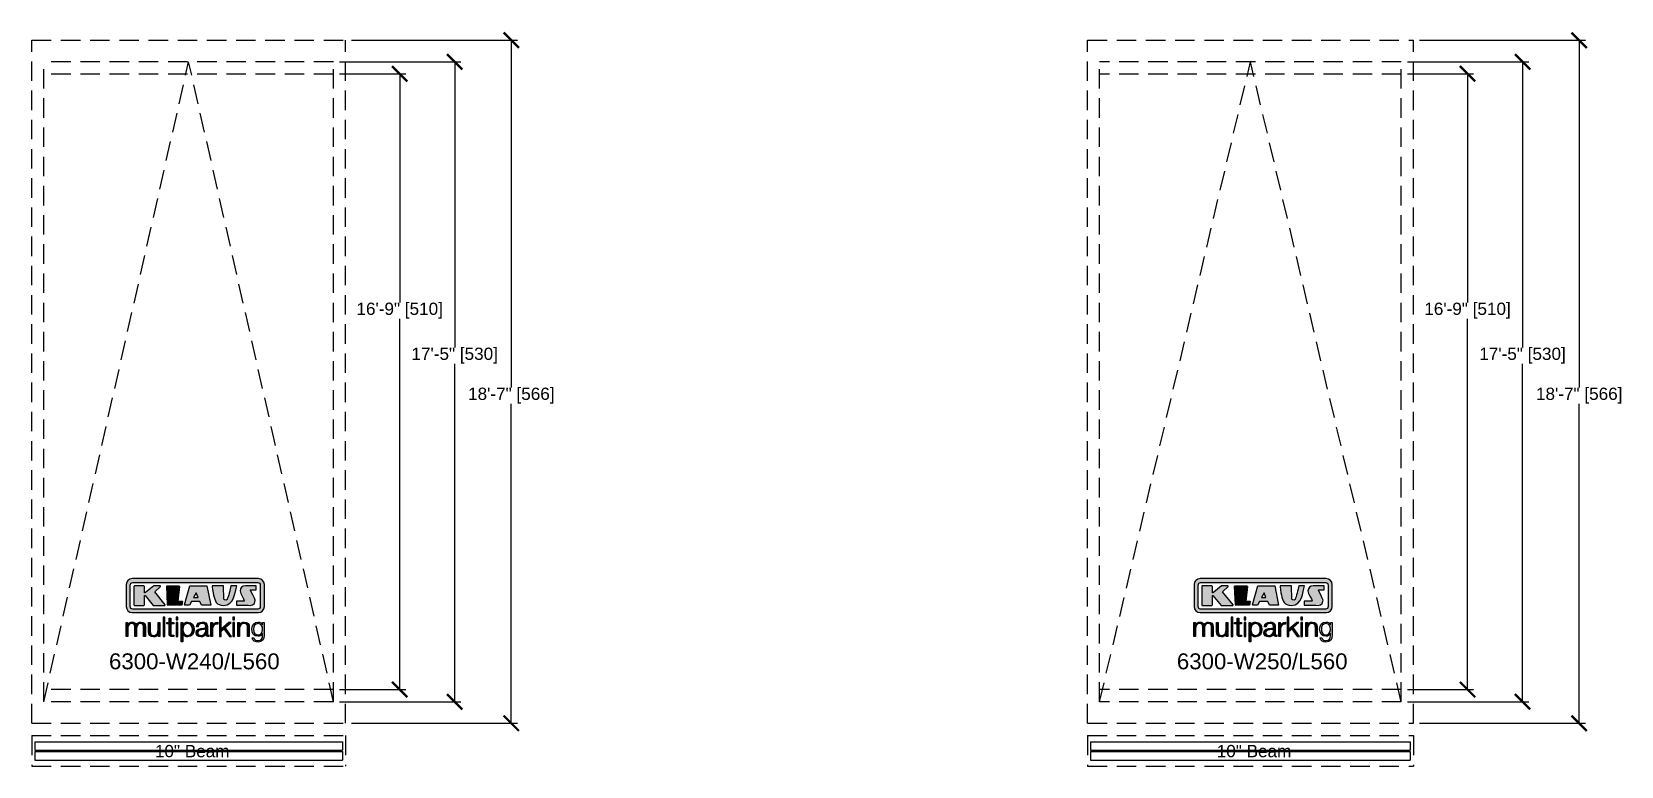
# Model space of a CAD drawing. Extents: x -210816 to 20092, y 4708 to 41486.
# Drawn here: x 16581 to 17100, y 10012 to 10252 of the extents above; entities that cross this region are included whole.
import ezdxf

# ---------------------------------------------------------------- set-up
doc = ezdxf.new("R2010")
doc.units = 0
doc.header["$MEASUREMENT"] = 0
doc.linetypes.add('DASHED', pattern=[0.2067, 0.1654, -0.0413])
doc.linetypes.add('HIDDEN', pattern=[9.525, 6.35, -3.175])
doc.layers.get('0').update_dxf_attribs({"linetype": 'CONTINUOUS'})
doc.layers.get('DEFPOINTS').update_dxf_attribs({"linetype": 'CONTINUOUS'})
for name, color, linetype in [('DIM', 6, 'CONTINUOUS'), ('KLAUS', 30, 'CONTINUOUS'), ('LOGO', 7, 'CONTINUOUS')]:
    doc.layers.add(name, color=color, linetype=linetype)
doc.styles.get("Standard").update_dxf_attribs({"font": 'arial.ttf'})
doc.dimstyles.get("Standard").update_dxf_attribs({"dimtxt": 5, "dimasz": 5, "dimexe": 2, "dimexo": 2, "dimgap": 0.09, "dimtad": 0, "dimtih": 1, "dimtoh": 1, "dimdec": 1, "dimzin": 0, "dimdsep": 46, "dimlunit": 4, "dimtxsty": 'Standard', "dimblk": 'ARCHTICK', "dimcen": -0.09, "dimadec": 0, "dimazin": 0, "dimtfac": 1, "dimtdec": 4, "dimtofl": 0, "dimtmove": 0, "dimatfit": 3, "dimldrblk": 'ARCHTICK', "dimfxl": 1, "dimtolj": 1, "dimtzin": 0, "dimarcsym": 0})

# ---------------------------------------------------------------- blocks, each defined once
blk = doc.blocks.new('_ARCHTICK')
at = {"color": 0, "linetype": 'ByBlock', "const_width": 0.15}
blk.add_lwpolyline([(-0.5, -0.5), (0.5, 0.5)], dxfattribs=at)
blk = doc.blocks.new('*D10982')
at = {"layer": 'DEFPOINTS', "color": 0}
for p in [(16679.45, 10241.94), (16679.45, 10033.19), (16719, 10033.19)]:
    blk.add_point(p, dxfattribs=at)
at = {"layer": 'DIM', "color": 0, "lineweight": -2}
for p, q in [((16681.45, 10241.94), (16721, 10241.94)), ((16719, 10241.94), (16719, 10148.75)), ((16719, 10033.19), (16719, 10143.45)), ((16681.45, 10033.19), (16721, 10033.19))]:
    blk.add_line(p, q, dxfattribs=at)
at = {"layer": 'DIM', "color": 0, "lineweight": -2, "xscale": 5, "yscale": 5, "zscale": 5}
for p, rotation in [((16719, 10241.94), 90), ((16719, 10033.19), 270)]:
    blk.add_blockref('_ARCHTICK', p, dxfattribs=dict(at, rotation=rotation))
at = {"layer": 'DIM', "color": 0, "insert": (16719, 10146.1), "char_height": 4, "attachment_point": 5}
blk.add_mtext('\\A1;17\'-5" [530]', dxfattribs=at)
blk = doc.blocks.new('*D10983')
at = {"layer": 'DEFPOINTS', "color": 0}
for p in [(16683.38, 10248.97), (16683.38, 10026.17), (16737.48, 10026.17)]:
    blk.add_point(p, dxfattribs=at)
at = {"layer": 'DIM', "color": 0, "lineweight": -2}
for p, q in [((16685.38, 10248.97), (16739.48, 10248.97)), ((16737.48, 10248.97), (16737.48, 10135.7)), ((16737.48, 10026.17), (16737.48, 10130.4)), ((16685.38, 10026.17), (16739.48, 10026.17))]:
    blk.add_line(p, q, dxfattribs=at)
at = {"layer": 'DIM', "color": 0, "lineweight": -2, "xscale": 5, "yscale": 5, "zscale": 5}
for p, rotation in [((16737.48, 10248.97), 90), ((16737.48, 10026.17), 270)]:
    blk.add_blockref('_ARCHTICK', p, dxfattribs=dict(at, rotation=rotation))
at = {"layer": 'DIM', "color": 0, "insert": (16737.48, 10133.05), "char_height": 4, "attachment_point": 5}
blk.add_mtext('\\A1;18\'-7" [566]', dxfattribs=at)
blk = doc.blocks.new('*D10984')
at = {"layer": 'DEFPOINTS', "color": 0}
for p in [(16679.45, 10238.04), (16679.45, 10037.19), (16701.05, 10037.19)]:
    blk.add_point(p, dxfattribs=at)
at = {"layer": 'DIM', "color": 0, "lineweight": -2}
for p, q in [((16681.45, 10238.04), (16703.05, 10238.04)), ((16701.05, 10238.04), (16701.05, 10163.44)), ((16701.05, 10037.19), (16701.05, 10158.13)), ((16681.45, 10037.19), (16703.05, 10037.19))]:
    blk.add_line(p, q, dxfattribs=at)
at = {"layer": 'DIM', "color": 0, "lineweight": -2, "xscale": 5, "yscale": 5, "zscale": 5}
for p, rotation in [((16701.05, 10238.04), 90), ((16701.05, 10037.19), 270)]:
    blk.add_blockref('_ARCHTICK', p, dxfattribs=dict(at, rotation=rotation))
at = {"layer": 'DIM', "color": 0, "insert": (16701.05, 10160.78), "char_height": 4, "attachment_point": 5}
blk.add_mtext('\\A1;16\'-9" [510]', dxfattribs=at)
blk = doc.blocks.new('*D11000')
at = {"layer": 'DEFPOINTS', "color": 0}
for p in [(17027.88, 10241.94), (17027.88, 10033.19), (17067.43, 10033.19)]:
    blk.add_point(p, dxfattribs=at)
at = {"layer": 'DIM', "color": 0, "lineweight": -2}
for p, q in [((17029.88, 10241.94), (17069.43, 10241.94)), ((17067.43, 10241.94), (17067.43, 10148.75)), ((17067.43, 10033.19), (17067.43, 10143.45)), ((17029.88, 10033.19), (17069.43, 10033.19))]:
    blk.add_line(p, q, dxfattribs=at)
at = {"layer": 'DIM', "color": 0, "lineweight": -2, "xscale": 5, "yscale": 5, "zscale": 5}
for p, rotation in [((17067.43, 10241.94), 90), ((17067.43, 10033.19), 270)]:
    blk.add_blockref('_ARCHTICK', p, dxfattribs=dict(at, rotation=rotation))
at = {"layer": 'DIM', "color": 0, "insert": (17067.43, 10146.1), "char_height": 4, "attachment_point": 5}
blk.add_mtext('\\A1;17\'-5" [530]', dxfattribs=at)
blk = doc.blocks.new('*D11001')
at = {"layer": 'DEFPOINTS', "color": 0}
for p in [(17031.81, 10248.97), (17031.81, 10026.17), (17085.92, 10026.17)]:
    blk.add_point(p, dxfattribs=at)
at = {"layer": 'DIM', "color": 0, "lineweight": -2}
for p, q in [((17033.81, 10248.97), (17087.92, 10248.97)), ((17085.92, 10248.97), (17085.92, 10135.7)), ((17085.92, 10026.17), (17085.92, 10130.4)), ((17033.81, 10026.17), (17087.92, 10026.17))]:
    blk.add_line(p, q, dxfattribs=at)
at = {"layer": 'DIM', "color": 0, "lineweight": -2, "xscale": 5, "yscale": 5, "zscale": 5}
for p, rotation in [((17085.92, 10248.97), 90), ((17085.92, 10026.17), 270)]:
    blk.add_blockref('_ARCHTICK', p, dxfattribs=dict(at, rotation=rotation))
at = {"layer": 'DIM', "color": 0, "insert": (17085.92, 10133.05), "char_height": 4, "attachment_point": 5}
blk.add_mtext('\\A1;18\'-7" [566]', dxfattribs=at)
blk = doc.blocks.new('*D11002')
at = {"layer": 'DEFPOINTS', "color": 0}
for p in [(17027.88, 10238.04), (17027.88, 10037.19), (17049.48, 10037.19)]:
    blk.add_point(p, dxfattribs=at)
at = {"layer": 'DIM', "color": 0, "lineweight": -2}
for p, q in [((17029.88, 10238.04), (17051.48, 10238.04)), ((17049.48, 10238.04), (17049.48, 10163.44)), ((17049.48, 10037.19), (17049.48, 10158.13)), ((17029.88, 10037.19), (17051.48, 10037.19))]:
    blk.add_line(p, q, dxfattribs=at)
at = {"layer": 'DIM', "color": 0, "lineweight": -2, "xscale": 5, "yscale": 5, "zscale": 5}
for p, rotation in [((17049.48, 10238.04), 90), ((17049.48, 10037.19), 270)]:
    blk.add_blockref('_ARCHTICK', p, dxfattribs=dict(at, rotation=rotation))
at = {"layer": 'DIM', "color": 0, "insert": (17049.48, 10160.78), "char_height": 4, "attachment_point": 5}
blk.add_mtext('\\A1;16\'-9" [510]', dxfattribs=at)
blk = doc.blocks.new('KLAUS')
at = {"layer": 'LOGO'}
h = blk.add_hatch(color=8, dxfattribs=at)
h.dxf.hatch_style = 2
edge = h.paths.add_edge_path()
edge.add_spline(control_points=[(3.6, 29.09), (2.88, 29.09), (2.3, 28.51), (2.3, 27.8), (2.3, 27.8), (2.3, 16.11), (2.3, 16.11), (2.3, 15.39), (2.88, 14.81), (3.6, 14.81), (3.6, 14.81), (71.16, 14.81), (71.16, 14.81), (71.88, 14.81), (72.46, 15.39), (72.46, 16.11), (72.46, 16.11), (72.46, 27.8), (72.46, 27.8), (72.46, 28.51), (71.88, 29.09), (71.16, 29.09), (71.16, 29.09), (3.6, 29.09), (3.6, 29.09), (3.6, 29.09), (3.6, 29.09), (3.6, 29.09)], knot_values=[0, 0, 0, 0, 1, 1, 1, 2, 2, 2, 3, 3, 3, 4, 4, 4, 5, 5, 5, 6, 6, 6, 7, 7, 7, 8, 8, 8, 9, 9, 9, 9], degree=3, periodic=0)
edge = h.paths.add_edge_path()
edge.add_spline(control_points=[(3.35, 31.23), (3.35, 31.23), (71.47, 31.23), (71.47, 31.23), (73.26, 31.23), (74.71, 29.77), (74.71, 27.99), (74.71, 27.99), (74.71, 16.17), (74.71, 16.17), (74.71, 14.38), (73.26, 12.93), (71.47, 12.93), (71.47, 12.93), (3.35, 12.93), (3.35, 12.93), (1.56, 12.93), (0.11, 14.38), (0.11, 16.17), (0.11, 16.17), (0.11, 27.99), (0.11, 27.99), (0.11, 29.77), (1.56, 31.23), (3.35, 31.23), (3.35, 31.23), (3.35, 31.23), (3.35, 31.23)], knot_values=[0, 0, 0, 0, 1, 1, 1, 2, 2, 2, 3, 3, 3, 4, 4, 4, 5, 5, 5, 6, 6, 6, 7, 7, 7, 8, 8, 8, 9, 9, 9, 9], degree=3, periodic=0)
h = blk.add_hatch(color=8, dxfattribs=at)
h.dxf.hatch_style = 2
edge = h.paths.add_edge_path()
edge.add_spline(control_points=[(4.5, 27.33), (4.5, 27.33), (9.7, 27.33), (9.7, 27.33), (9.84, 27.33), (9.96, 27.22), (9.96, 27.08), (9.96, 27.08), (9.96, 23.69), (9.96, 23.69), (9.96, 23.69), (9.94, 23.64), (10.04, 23.59), (10.14, 23.53), (10.2, 23.57), (10.2, 23.57), (10.2, 23.57), (10.51, 23.75), (10.51, 23.75), (10.51, 23.75), (14.94, 27.33), (14.94, 27.33), (14.94, 27.33), (18.41, 27.33), (18.41, 27.33), (18.41, 27.33), (18.49, 27.33), (18.56, 27.2), (18.65, 27.04), (18.53, 26.91), (18.53, 26.91), (18.53, 26.91), (15.49, 24.11), (15.49, 24.11), (15.49, 24.11), (21.14, 17.06), (21.14, 17.06), (21.14, 17.06), (21.13, 16.91), (21.13, 16.91), (21.08, 16.84), (20.99, 16.82), (20.99, 16.82), (20.99, 16.82), (14.7, 16.82), (14.7, 16.82), (14.7, 16.82), (10.26, 22.17), (10.26, 22.17), (10.26, 22.17), (10.19, 22.24), (10.08, 22.21), (9.97, 22.18), (9.96, 22.11), (9.96, 22.11), (9.96, 22.11), (9.96, 17.08), (9.96, 17.08), (9.96, 16.94), (9.84, 16.82), (9.7, 16.82), (9.7, 16.82), (4.5, 16.82), (4.5, 16.82), (4.36, 16.82), (4.25, 16.94), (4.25, 17.08), (4.25, 17.08), (4.25, 27.08), (4.25, 27.08), (4.25, 27.22), (4.36, 27.33), (4.5, 27.33), (4.5, 27.33), (4.5, 27.33), (4.5, 27.33)], knot_values=[0, 0, 0, 0, 1, 1, 1, 2, 2, 2, 3, 3, 3, 4, 4, 4, 5, 5, 5, 6, 6, 6, 7, 7, 7, 8, 8, 8, 9, 9, 9, 10, 10, 10, 11, 11, 11, 12, 12, 12, 13, 13, 13, 14, 14, 14, 15, 15, 15, 16, 16, 16, 17, 17, 17, 18, 18, 18, 19, 19, 19, 20, 20, 20, 21, 21, 21, 22, 22, 22, 23, 23, 23, 24, 24, 24, 25, 25, 25, 25], degree=3, periodic=0)
h = blk.add_hatch(color=8, dxfattribs=at)
h.dxf.hatch_style = 2
h.paths.add_polyline_path([(22.42, 17.06), (21.97, 27.15), (22.24, 27.33), (28.55, 27.33), (28.86, 26.97), (28.01, 19.08), (30.26, 19.07), (30.44, 18.95), (30.08, 16.95), (29.49, 16.82), (22.6, 16.82)])
h = blk.add_hatch(color=8, dxfattribs=at)
h.paths.add_polyline_path([(36.52, 21.01), (38.93, 21.01), (37.87, 23.57)])
h.paths.add_polyline_path([(34.52, 27.33), (43.65, 27.33), (45.76, 16.94), (45.57, 16.82), (40.83, 16.82), (39.89, 18.95), (35.42, 18.95), (34.27, 16.82), (31.78, 16.82), (31.66, 17)])
h = blk.add_hatch(color=8, dxfattribs=at)
h.dxf.hatch_style = 2
edge = h.paths.add_edge_path()
edge.add_spline(control_points=[(52.69, 27.32), (52.69, 27.32), (52.88, 20.14), (52.88, 20.14), (53.01, 19.89), (53.2, 19.77), (53.43, 19.71), (53.91, 19.59), (54.43, 19.57), (54.64, 20.03), (55.23, 21.34), (56.27, 25.45), (56.6, 27.33), (56.6, 27.33), (59.77, 27.33), (59.77, 27.33), (58.77, 23.9), (58.56, 16.82), (52.63, 16.76), (48.72, 16.72), (48.01, 19.35), (47.27, 22.24), (46.89, 23.68), (46.54, 27.33), (46.54, 27.33), (46.54, 27.33), (52.69, 27.32), (52.69, 27.32), (52.69, 27.32), (52.69, 27.32), (52.69, 27.32)], knot_values=[0, 0, 0, 0, 1, 1, 1, 2, 2, 2, 3, 3, 3, 4, 4, 4, 5, 5, 5, 6, 6, 6, 7, 7, 7, 8, 8, 8, 9, 9, 9, 10, 10, 10, 10], degree=3, periodic=0)
h = blk.add_hatch(color=8, dxfattribs=at)
h.dxf.hatch_style = 2
edge = h.paths.add_edge_path()
edge.add_spline(control_points=[(64.46, 27.33), (64.46, 27.33), (70.31, 27.33), (70.31, 27.33), (70.31, 26.52), (70.31, 26.02), (70.31, 25.12), (70.31, 25.12), (67.3, 25.12), (67.3, 25.12), (67.24, 25.04), (67.25, 25.11), (67.25, 24.91), (67.25, 24.88), (69.73, 20.38), (69.73, 19.57), (69.73, 16.4), (67.22, 16.81), (65.9, 16.82), (65.9, 16.82), (59.59, 16.82), (59.59, 16.82), (59.59, 17.76), (59.59, 18.23), (59.59, 19.14), (59.59, 19.14), (63.75, 19.14), (63.75, 19.14), (63.82, 19.22), (63.81, 19.11), (63.81, 19.31), (63.81, 20.32), (61.58, 23.06), (61.58, 24.63), (61.58, 26.33), (62.83, 27.34), (64.46, 27.33), (64.46, 27.33), (64.46, 27.33), (64.46, 27.33)], knot_values=[0, 0, 0, 0, 1, 1, 1, 2, 2, 2, 3, 3, 3, 4, 4, 4, 5, 5, 5, 6, 6, 6, 7, 7, 7, 8, 8, 8, 9, 9, 9, 10, 10, 10, 11, 11, 11, 12, 12, 12, 13, 13, 13, 13], degree=3, periodic=0)
h = blk.add_hatch(color=30, dxfattribs=at)
h.dxf.hatch_style = 2
h.paths.add_polyline_path([(20.07, 0), (20.99, 0), (20.99, 10.45), (20.07, 10.45)])
h = blk.add_hatch(color=30, dxfattribs=at)
h.dxf.hatch_style = 2
edge = h.paths.add_edge_path()
edge.add_spline(control_points=[(24.22, 9.82), (24.22, 9.82), (23.3, 9.82), (23.3, 9.82), (23.3, 9.82), (23.3, 7.55), (23.3, 7.55), (23.3, 7.55), (21.98, 7.55), (21.98, 7.55), (21.98, 7.55), (21.98, 6.78), (21.98, 6.78), (21.98, 6.78), (23.3, 6.78), (23.3, 6.78), (23.3, 6.78), (23.3, 1.61), (23.3, 1.61), (23.28, 0.32), (23.71, -0.09), (24.94, -0.09), (25.22, -0.09), (25.48, -0.06), (25.76, -0.06), (25.76, -0.06), (25.76, 0.73), (25.76, 0.73), (25.5, 0.7), (25.23, 0.69), (24.97, 0.69), (24.31, 0.73), (24.22, 1.08), (24.22, 1.68), (24.22, 1.68), (24.22, 6.78), (24.22, 6.78), (24.22, 6.78), (25.76, 6.78), (25.76, 6.78), (25.76, 6.78), (25.76, 7.55), (25.76, 7.55), (25.76, 7.55), (24.22, 7.55), (24.22, 7.55), (24.22, 7.55), (24.22, 9.82), (24.22, 9.82), (24.22, 9.82), (24.22, 9.82), (24.22, 9.82)], knot_values=[0, 0, 0, 0, 1, 1, 1, 2, 2, 2, 3, 3, 3, 4, 4, 4, 5, 5, 5, 6, 6, 6, 7, 7, 7, 8, 8, 8, 9, 9, 9, 10, 10, 10, 11, 11, 11, 12, 12, 12, 13, 13, 13, 14, 14, 14, 15, 15, 15, 16, 16, 16, 17, 17, 17, 17], degree=3, periodic=0)
h = blk.add_hatch(color=30, dxfattribs=at)
h.paths.add_polyline_path([(27.1, 0), (28.03, 0), (28.03, 7.55), (27.1, 7.55)])
h.paths.add_polyline_path([(27.1, 8.98), (28.03, 8.98), (28.03, 10.45), (27.1, 10.45)])
h = blk.add_hatch(color=30, dxfattribs=at)
h.dxf.hatch_style = 2
h.paths.add_polyline_path([(50.4, 0), (51.32, 0), (51.32, 2.87), (52.82, 4.11), (55.8, 0), (56.96, 0), (53.52, 4.76), (56.74, 7.55), (55.51, 7.55), (51.32, 3.89), (51.32, 10.45), (50.4, 10.45)])
h = blk.add_hatch(color=30, dxfattribs=at)
h.paths.add_polyline_path([(57.74, 0), (58.66, 0), (58.66, 7.55), (57.74, 7.55)])
h.paths.add_polyline_path([(57.74, 8.98), (58.66, 8.98), (58.66, 10.45), (57.74, 10.45)])
h = blk.add_hatch(color=30, dxfattribs=at)
h.dxf.hatch_style = 2
edge = h.paths.add_edge_path()
edge.add_spline(control_points=[(0, 0), (0, 0), (0.92, 0), (0.92, 0), (0.92, 0), (0.92, 4.22), (0.92, 4.22), (0.94, 5.8), (1.58, 7), (3.18, 7), (4.35, 7), (4.77, 6.15), (4.76, 5.12), (4.76, 5.12), (4.76, 0), (4.76, 0), (4.76, 0), (5.68, 0), (5.68, 0), (5.68, 0), (5.68, 4.27), (5.68, 4.27), (5.68, 5.68), (6.14, 7), (7.73, 7), (9.05, 7), (9.52, 6.32), (9.52, 5.08), (9.52, 5.08), (9.52, 0), (9.52, 0), (9.52, 0), (10.44, 0), (10.44, 0), (10.44, 0), (10.44, 5.12), (10.44, 5.12), (10.44, 6.91), (9.59, 7.77), (7.94, 7.77), (6.94, 7.77), (5.99, 7.29), (5.54, 6.3), (5.26, 7.29), (4.36, 7.77), (3.37, 7.77), (2.17, 7.77), (1.38, 7.19), (0.89, 6.28), (0.89, 6.28), (0.85, 6.28), (0.85, 6.28), (0.85, 6.28), (0.85, 7.55), (0.85, 7.55), (0.85, 7.55), (0, 7.55), (0, 7.55), (0, 7.55), (0, 0), (0, 0), (0, 0), (0, 0), (0, 0)], knot_values=[0, 0, 0, 0, 1, 1, 1, 2, 2, 2, 3, 3, 3, 4, 4, 4, 5, 5, 5, 6, 6, 6, 7, 7, 7, 8, 8, 8, 9, 9, 9, 10, 10, 10, 11, 11, 11, 12, 12, 12, 13, 13, 13, 14, 14, 14, 15, 15, 15, 16, 16, 16, 17, 17, 17, 18, 18, 18, 19, 19, 19, 20, 20, 20, 21, 21, 21, 21], degree=3, periodic=0)
h = blk.add_hatch(color=30, dxfattribs=at)
h.dxf.hatch_style = 2
edge = h.paths.add_edge_path()
edge.add_spline(control_points=[(18.31, 7.55), (18.31, 7.55), (17.39, 7.55), (17.39, 7.55), (17.39, 7.55), (17.39, 3.59), (17.39, 3.59), (17.39, 2.05), (16.7, 0.56), (15.12, 0.56), (13.66, 0.56), (13.15, 1.27), (13.1, 2.64), (13.1, 2.64), (13.1, 7.55), (13.1, 7.55), (13.1, 7.55), (12.18, 7.55), (12.18, 7.55), (12.18, 7.55), (12.18, 2.65), (12.18, 2.65), (12.18, 0.89), (12.93, -0.22), (14.83, -0.22), (15.96, -0.22), (16.95, 0.35), (17.44, 1.36), (17.44, 1.36), (17.47, 1.36), (17.47, 1.36), (17.47, 1.36), (17.47, 0), (17.47, 0), (17.47, 0), (18.31, 0), (18.31, 0), (18.31, 0), (18.31, 7.55), (18.31, 7.55), (18.31, 7.55), (18.31, 7.55), (18.31, 7.55)], knot_values=[0, 0, 0, 0, 1, 1, 1, 2, 2, 2, 3, 3, 3, 4, 4, 4, 5, 5, 5, 6, 6, 6, 7, 7, 7, 8, 8, 8, 9, 9, 9, 10, 10, 10, 11, 11, 11, 12, 12, 12, 13, 13, 13, 14, 14, 14, 14], degree=3, periodic=0)
h = blk.add_hatch(color=30, dxfattribs=at)
edge = h.paths.add_edge_path()
edge.add_spline(control_points=[(35.84, 3.78), (35.84, 2.21), (35.12, 0.56), (33.37, 0.56), (31.4, 0.56), (30.72, 2.21), (30.72, 3.78), (30.72, 5.49), (31.33, 7), (33.37, 7), (35.12, 7), (35.84, 5.34), (35.84, 3.78), (35.84, 3.78), (35.84, 3.78), (35.84, 3.78)], knot_values=[0, 0, 0, 0, 1, 1, 1, 2, 2, 2, 3, 3, 3, 4, 4, 4, 5, 5, 5, 5], degree=3, periodic=0)
edge = h.paths.add_edge_path()
edge.add_spline(control_points=[(29.79, -2.8), (29.79, -2.8), (30.72, -2.8), (30.72, -2.8), (30.72, -2.8), (30.72, 1.43), (30.72, 1.43), (30.72, 1.43), (30.74, 1.43), (30.74, 1.43), (31.14, 0.35), (32.24, -0.22), (33.37, -0.22), (35.66, -0.22), (36.76, 1.64), (36.76, 3.78), (36.76, 5.91), (35.66, 7.77), (33.37, 7.77), (32.15, 7.77), (31.1, 7.14), (30.67, 6.12), (30.67, 6.12), (30.64, 6.12), (30.64, 6.12), (30.64, 6.12), (30.64, 7.55), (30.64, 7.55), (30.64, 7.55), (29.79, 7.55), (29.79, 7.55), (29.79, 7.55), (29.79, -2.8), (29.79, -2.8), (29.79, -2.8), (29.79, -2.8), (29.79, -2.8)], knot_values=[0, 0, 0, 0, 1, 1, 1, 2, 2, 2, 3, 3, 3, 4, 4, 4, 5, 5, 5, 6, 6, 6, 7, 7, 7, 8, 8, 8, 9, 9, 9, 10, 10, 10, 11, 11, 11, 12, 12, 12, 12], degree=3, periodic=0)
h = blk.add_hatch(color=30, dxfattribs=at)
edge = h.paths.add_edge_path()
edge.add_spline(control_points=[(43.03, 2.93), (43.04, 1.45), (41.8, 0.56), (40.39, 0.56), (39.53, 0.56), (38.71, 1.13), (38.71, 2.05), (38.71, 3.53), (40.66, 3.51), (42.22, 3.79), (42.47, 3.84), (42.88, 3.91), (43, 4.13), (43, 4.13), (43.03, 4.13), (43.03, 4.13), (43.03, 4.13), (43.03, 2.93), (43.03, 2.93), (43.03, 2.93), (43.03, 2.93), (43.03, 2.93)], knot_values=[0, 0, 0, 0, 1, 1, 1, 2, 2, 2, 3, 3, 3, 4, 4, 4, 5, 5, 5, 6, 6, 6, 7, 7, 7, 7], degree=3, periodic=0)
edge = h.paths.add_edge_path()
edge.add_spline(control_points=[(39.03, 5.24), (39.06, 6.47), (39.91, 7), (41.05, 7), (42.14, 7), (43.03, 6.69), (43.03, 5.45), (43.03, 4.61), (42.6, 4.51), (41.84, 4.42), (39.85, 4.19), (37.79, 4.11), (37.79, 1.99), (37.79, 0.47), (38.93, -0.22), (40.32, -0.22), (41.77, -0.22), (42.43, 0.34), (43.07, 1.32), (43.07, 1.32), (43.1, 1.32), (43.1, 1.32), (43.1, 0.53), (43.25, 0), (44.19, 0), (44.43, 0), (44.58, 0.01), (44.79, 0.06), (44.79, 0.06), (44.79, 0.83), (44.79, 0.83), (44.71, 0.81), (44.6, 0.78), (44.49, 0.78), (44.13, 0.78), (43.95, 0.98), (43.95, 1.33), (43.95, 1.33), (43.95, 5.34), (43.95, 5.34), (43.95, 7.36), (42.5, 7.77), (41.17, 7.77), (39.44, 7.77), (38.2, 7.01), (38.11, 5.24), (38.11, 5.24), (39.03, 5.24), (39.03, 5.24), (39.03, 5.24), (39.03, 5.24), (39.03, 5.24)], knot_values=[0, 0, 0, 0, 1, 1, 1, 2, 2, 2, 3, 3, 3, 4, 4, 4, 5, 5, 5, 6, 6, 6, 7, 7, 7, 8, 8, 8, 9, 9, 9, 10, 10, 10, 11, 11, 11, 12, 12, 12, 13, 13, 13, 14, 14, 14, 15, 15, 15, 16, 16, 16, 17, 17, 17, 17], degree=3, periodic=0)
h = blk.add_hatch(color=30, dxfattribs=at)
h.dxf.hatch_style = 2
edge = h.paths.add_edge_path()
edge.add_spline(control_points=[(45.79, 0), (45.79, 0), (46.71, 0), (46.71, 0), (46.71, 0), (46.71, 4.03), (46.71, 4.03), (46.71, 5.59), (47.85, 6.82), (49.52, 6.73), (49.52, 6.73), (49.52, 7.66), (49.52, 7.66), (48.16, 7.72), (47.14, 7), (46.67, 5.78), (46.67, 5.78), (46.64, 5.78), (46.64, 5.78), (46.64, 5.78), (46.64, 7.55), (46.64, 7.55), (46.64, 7.55), (45.79, 7.55), (45.79, 7.55), (45.79, 7.55), (45.79, 0), (45.79, 0), (45.79, 0), (45.79, 0), (45.79, 0)], knot_values=[0, 0, 0, 0, 1, 1, 1, 2, 2, 2, 3, 3, 3, 4, 4, 4, 5, 5, 5, 6, 6, 6, 7, 7, 7, 8, 8, 8, 9, 9, 9, 10, 10, 10, 10], degree=3, periodic=0)
h = blk.add_hatch(color=30, dxfattribs=at)
h.dxf.hatch_style = 2
edge = h.paths.add_edge_path()
edge.add_spline(control_points=[(60.41, 0), (60.41, 0), (61.33, 0), (61.33, 0), (61.33, 0), (61.33, 4.41), (61.33, 4.41), (61.36, 5.89), (62.24, 7), (63.7, 7), (65.2, 7), (65.62, 6.02), (65.62, 4.71), (65.62, 4.71), (65.62, 0), (65.62, 0), (65.62, 0), (66.54, 0), (66.54, 0), (66.54, 0), (66.54, 4.86), (66.54, 4.86), (66.54, 6.66), (65.9, 7.77), (63.78, 7.77), (62.71, 7.77), (61.7, 7.16), (61.36, 6.25), (61.36, 6.25), (61.33, 6.25), (61.33, 6.25), (61.33, 6.25), (61.33, 7.55), (61.33, 7.55), (61.33, 7.55), (60.41, 7.55), (60.41, 7.55), (60.41, 7.55), (60.41, 0), (60.41, 0), (60.41, 0), (60.41, 0), (60.41, 0)], knot_values=[0, 0, 0, 0, 1, 1, 1, 2, 2, 2, 3, 3, 3, 4, 4, 4, 5, 5, 5, 6, 6, 6, 7, 7, 7, 8, 8, 8, 9, 9, 9, 10, 10, 10, 11, 11, 11, 12, 12, 12, 13, 13, 13, 14, 14, 14, 14], degree=3, periodic=0)
h = blk.add_hatch(color=30, dxfattribs=at)
edge = h.paths.add_edge_path()
edge.add_spline(control_points=[(71.32, 0.86), (69.62, 0.86), (68.83, 2.34), (68.83, 3.86), (68.83, 5.43), (69.56, 7), (71.32, 7), (73.06, 7), (73.75, 5.34), (73.75, 3.86), (73.75, 2.33), (72.91, 0.86), (71.32, 0.86), (71.32, 0.86), (71.32, 0.86), (71.32, 0.86)], knot_values=[0, 0, 0, 0, 1, 1, 1, 2, 2, 2, 3, 3, 3, 4, 4, 4, 5, 5, 5, 5], degree=3, periodic=0)
edge = h.paths.add_edge_path()
edge.add_spline(control_points=[(74.67, 7.55), (74.67, 7.55), (73.75, 7.55), (73.75, 7.55), (73.75, 7.55), (73.75, 6.25), (73.75, 6.25), (73.75, 6.25), (73.72, 6.25), (73.72, 6.25), (73.35, 7.09), (72.41, 7.77), (71.32, 7.77), (69.13, 7.77), (67.9, 6.05), (67.9, 3.97), (67.9, 1.82), (68.9, 0.09), (71.32, 0.09), (72.4, 0.09), (73.29, 0.72), (73.72, 1.64), (73.72, 1.64), (73.75, 1.64), (73.75, 1.64), (73.75, 1.64), (73.75, 0.61), (73.75, 0.61), (73.75, -1.23), (73.01, -2.24), (71.32, -2.24), (70.29, -2.24), (69.31, -1.85), (69.1, -0.73), (69.1, -0.73), (68.18, -0.73), (68.18, -0.73), (68.31, -2.34), (69.81, -3.02), (71.32, -3.02), (73.79, -3.02), (74.65, -1.64), (74.67, 0.61), (74.67, 0.61), (74.67, 7.55), (74.67, 7.55), (74.67, 7.55), (74.67, 7.55), (74.67, 7.55)], knot_values=[0, 0, 0, 0, 1, 1, 1, 2, 2, 2, 3, 3, 3, 4, 4, 4, 5, 5, 5, 6, 6, 6, 7, 7, 7, 8, 8, 8, 9, 9, 9, 10, 10, 10, 11, 11, 11, 12, 12, 12, 13, 13, 13, 14, 14, 14, 15, 15, 15, 16, 16, 16, 16], degree=3, periodic=0)
for points in [[(22.42, 17.06), (21.97, 27.15), (22.24, 27.33), (28.55, 27.33), (28.86, 26.97), (28.01, 19.08), (30.26, 19.07), (30.44, 18.95), (30.08, 16.95), (29.49, 16.82), (22.6, 16.82), (22.42, 17.06), (22.42, 17.06)], [(34.52, 27.33), (43.65, 27.33), (45.76, 16.94), (45.57, 16.82), (40.83, 16.82), (39.89, 18.95), (35.42, 18.95), (34.27, 16.82), (31.78, 16.82), (31.66, 17), (34.52, 27.33), (34.52, 27.33)], [(36.52, 21.01), (38.93, 21.01), (37.87, 23.57), (36.52, 21.01), (36.52, 21.01)], [(20.07, 0), (20.99, 0), (20.99, 10.45), (20.07, 10.45), (20.07, 0), (20.07, 0)], [(27.1, 8.98), (28.03, 8.98), (28.03, 10.45), (27.1, 10.45), (27.1, 8.98), (27.1, 8.98)], [(50.4, 0), (51.32, 0), (51.32, 2.87), (52.82, 4.11), (55.8, 0), (56.96, 0), (53.52, 4.76), (56.74, 7.55), (55.51, 7.55), (51.32, 3.89), (51.32, 10.45), (50.4, 10.45), (50.4, 0), (50.4, 0)], [(57.74, 8.98), (58.66, 8.98), (58.66, 10.45), (57.74, 10.45), (57.74, 8.98), (57.74, 8.98)], [(27.1, 0), (28.03, 0), (28.03, 7.55), (27.1, 7.55), (27.1, 0), (27.1, 0)], [(57.74, 0), (58.66, 0), (58.66, 7.55), (57.74, 7.55), (57.74, 0), (57.74, 0)]]:
    blk.add_lwpolyline(points, dxfattribs=at)
for points, knots in [([(3.35, 31.23), (3.35, 31.23), (71.47, 31.23), (71.47, 31.23), (73.26, 31.23), (74.71, 29.77), (74.71, 27.99), (74.71, 27.99), (74.71, 16.17), (74.71, 16.17), (74.71, 14.38), (73.26, 12.93), (71.47, 12.93), (71.47, 12.93), (3.35, 12.93), (3.35, 12.93), (1.56, 12.93), (0.11, 14.38), (0.11, 16.17), (0.11, 16.17), (0.11, 27.99), (0.11, 27.99), (0.11, 29.77), (1.56, 31.23), (3.35, 31.23), (3.35, 31.23), (3.35, 31.23), (3.35, 31.23)], [0, 0, 0, 0, 1, 1, 1, 2, 2, 2, 3, 3, 3, 4, 4, 4, 5, 5, 5, 6, 6, 6, 7, 7, 7, 8, 8, 8, 9, 9, 9, 9]), ([(3.6, 29.09), (2.88, 29.09), (2.3, 28.51), (2.3, 27.8), (2.3, 27.8), (2.3, 16.11), (2.3, 16.11), (2.3, 15.39), (2.88, 14.81), (3.6, 14.81), (3.6, 14.81), (71.16, 14.81), (71.16, 14.81), (71.88, 14.81), (72.46, 15.39), (72.46, 16.11), (72.46, 16.11), (72.46, 27.8), (72.46, 27.8), (72.46, 28.51), (71.88, 29.09), (71.16, 29.09), (71.16, 29.09), (3.6, 29.09), (3.6, 29.09), (3.6, 29.09), (3.6, 29.09), (3.6, 29.09)], [0, 0, 0, 0, 1, 1, 1, 2, 2, 2, 3, 3, 3, 4, 4, 4, 5, 5, 5, 6, 6, 6, 7, 7, 7, 8, 8, 8, 9, 9, 9, 9]), ([(4.5, 27.33), (4.5, 27.33), (9.7, 27.33), (9.7, 27.33), (9.84, 27.33), (9.96, 27.22), (9.96, 27.08), (9.96, 27.08), (9.96, 23.69), (9.96, 23.69), (9.96, 23.69), (9.94, 23.64), (10.04, 23.59), (10.14, 23.53), (10.2, 23.57), (10.2, 23.57), (10.2, 23.57), (10.51, 23.75), (10.51, 23.75), (10.51, 23.75), (14.94, 27.33), (14.94, 27.33), (14.94, 27.33), (18.41, 27.33), (18.41, 27.33), (18.41, 27.33), (18.49, 27.33), (18.56, 27.2), (18.65, 27.04), (18.53, 26.91), (18.53, 26.91), (18.53, 26.91), (15.49, 24.11), (15.49, 24.11), (15.49, 24.11), (21.14, 17.06), (21.14, 17.06), (21.14, 17.06), (21.13, 16.91), (21.13, 16.91), (21.08, 16.84), (20.99, 16.82), (20.99, 16.82), (20.99, 16.82), (14.7, 16.82), (14.7, 16.82), (14.7, 16.82), (10.26, 22.17), (10.26, 22.17), (10.26, 22.17), (10.19, 22.24), (10.08, 22.21), (9.97, 22.18), (9.96, 22.11), (9.96, 22.11), (9.96, 22.11), (9.96, 17.08), (9.96, 17.08), (9.96, 16.94), (9.84, 16.82), (9.7, 16.82), (9.7, 16.82), (4.5, 16.82), (4.5, 16.82), (4.36, 16.82), (4.25, 16.94), (4.25, 17.08), (4.25, 17.08), (4.25, 27.08), (4.25, 27.08), (4.25, 27.22), (4.36, 27.33), (4.5, 27.33), (4.5, 27.33), (4.5, 27.33), (4.5, 27.33)], [0, 0, 0, 0, 1, 1, 1, 2, 2, 2, 3, 3, 3, 4, 4, 4, 5, 5, 5, 6, 6, 6, 7, 7, 7, 8, 8, 8, 9, 9, 9, 10, 10, 10, 11, 11, 11, 12, 12, 12, 13, 13, 13, 14, 14, 14, 15, 15, 15, 16, 16, 16, 17, 17, 17, 18, 18, 18, 19, 19, 19, 20, 20, 20, 21, 21, 21, 22, 22, 22, 23, 23, 23, 24, 24, 24, 25, 25, 25, 25]), ([(52.69, 27.32), (52.69, 27.32), (52.88, 20.14), (52.88, 20.14), (53.01, 19.89), (53.2, 19.77), (53.43, 19.71), (53.91, 19.59), (54.43, 19.57), (54.64, 20.03), (55.23, 21.34), (56.27, 25.45), (56.6, 27.33), (56.6, 27.33), (59.77, 27.33), (59.77, 27.33), (58.77, 23.9), (58.56, 16.82), (52.63, 16.76), (48.72, 16.72), (48.01, 19.35), (47.27, 22.24), (46.89, 23.68), (46.54, 27.33), (46.54, 27.33), (46.54, 27.33), (52.69, 27.32), (52.69, 27.32), (52.69, 27.32), (52.69, 27.32), (52.69, 27.32)], [0, 0, 0, 0, 1, 1, 1, 2, 2, 2, 3, 3, 3, 4, 4, 4, 5, 5, 5, 6, 6, 6, 7, 7, 7, 8, 8, 8, 9, 9, 9, 10, 10, 10, 10]), ([(64.46, 27.33), (64.46, 27.33), (70.31, 27.33), (70.31, 27.33), (70.31, 26.52), (70.31, 26.02), (70.31, 25.12), (70.31, 25.12), (67.3, 25.12), (67.3, 25.12), (67.24, 25.04), (67.25, 25.11), (67.25, 24.91), (67.25, 24.88), (69.73, 20.38), (69.73, 19.57), (69.73, 16.4), (67.22, 16.81), (65.9, 16.82), (65.9, 16.82), (59.59, 16.82), (59.59, 16.82), (59.59, 17.76), (59.59, 18.23), (59.59, 19.14), (59.59, 19.14), (63.75, 19.14), (63.75, 19.14), (63.82, 19.22), (63.81, 19.11), (63.81, 19.31), (63.81, 20.32), (61.58, 23.06), (61.58, 24.63), (61.58, 26.33), (62.83, 27.34), (64.46, 27.33), (64.46, 27.33), (64.46, 27.33), (64.46, 27.33)], [0, 0, 0, 0, 1, 1, 1, 2, 2, 2, 3, 3, 3, 4, 4, 4, 5, 5, 5, 6, 6, 6, 7, 7, 7, 8, 8, 8, 9, 9, 9, 10, 10, 10, 11, 11, 11, 12, 12, 12, 13, 13, 13, 13]), ([(24.22, 9.82), (24.22, 9.82), (23.3, 9.82), (23.3, 9.82), (23.3, 9.82), (23.3, 7.55), (23.3, 7.55), (23.3, 7.55), (21.98, 7.55), (21.98, 7.55), (21.98, 7.55), (21.98, 6.78), (21.98, 6.78), (21.98, 6.78), (23.3, 6.78), (23.3, 6.78), (23.3, 6.78), (23.3, 1.61), (23.3, 1.61), (23.28, 0.32), (23.71, -0.09), (24.94, -0.09), (25.22, -0.09), (25.48, -0.06), (25.76, -0.06), (25.76, -0.06), (25.76, 0.73), (25.76, 0.73), (25.5, 0.7), (25.23, 0.69), (24.97, 0.69), (24.31, 0.73), (24.22, 1.08), (24.22, 1.68), (24.22, 1.68), (24.22, 6.78), (24.22, 6.78), (24.22, 6.78), (25.76, 6.78), (25.76, 6.78), (25.76, 6.78), (25.76, 7.55), (25.76, 7.55), (25.76, 7.55), (24.22, 7.55), (24.22, 7.55), (24.22, 7.55), (24.22, 9.82), (24.22, 9.82), (24.22, 9.82), (24.22, 9.82), (24.22, 9.82)], [0, 0, 0, 0, 1, 1, 1, 2, 2, 2, 3, 3, 3, 4, 4, 4, 5, 5, 5, 6, 6, 6, 7, 7, 7, 8, 8, 8, 9, 9, 9, 10, 10, 10, 11, 11, 11, 12, 12, 12, 13, 13, 13, 14, 14, 14, 15, 15, 15, 16, 16, 16, 17, 17, 17, 17]), ([(0, 0), (0, 0), (0.92, 0), (0.92, 0), (0.92, 0), (0.92, 4.22), (0.92, 4.22), (0.94, 5.8), (1.58, 7), (3.18, 7), (4.35, 7), (4.77, 6.15), (4.76, 5.12), (4.76, 5.12), (4.76, 0), (4.76, 0), (4.76, 0), (5.68, 0), (5.68, 0), (5.68, 0), (5.68, 4.27), (5.68, 4.27), (5.68, 5.68), (6.14, 7), (7.73, 7), (9.05, 7), (9.52, 6.32), (9.52, 5.08), (9.52, 5.08), (9.52, 0), (9.52, 0), (9.52, 0), (10.44, 0), (10.44, 0), (10.44, 0), (10.44, 5.12), (10.44, 5.12), (10.44, 6.91), (9.59, 7.77), (7.94, 7.77), (6.94, 7.77), (5.99, 7.29), (5.54, 6.3), (5.26, 7.29), (4.36, 7.77), (3.37, 7.77), (2.17, 7.77), (1.38, 7.19), (0.89, 6.28), (0.89, 6.28), (0.85, 6.28), (0.85, 6.28), (0.85, 6.28), (0.85, 7.55), (0.85, 7.55), (0.85, 7.55), (0, 7.55), (0, 7.55), (0, 7.55), (0, 0), (0, 0), (0, 0), (0, 0), (0, 0)], [0, 0, 0, 0, 1, 1, 1, 2, 2, 2, 3, 3, 3, 4, 4, 4, 5, 5, 5, 6, 6, 6, 7, 7, 7, 8, 8, 8, 9, 9, 9, 10, 10, 10, 11, 11, 11, 12, 12, 12, 13, 13, 13, 14, 14, 14, 15, 15, 15, 16, 16, 16, 17, 17, 17, 18, 18, 18, 19, 19, 19, 20, 20, 20, 21, 21, 21, 21]), ([(18.31, 7.55), (18.31, 7.55), (17.39, 7.55), (17.39, 7.55), (17.39, 7.55), (17.39, 3.59), (17.39, 3.59), (17.39, 2.05), (16.7, 0.56), (15.12, 0.56), (13.66, 0.56), (13.15, 1.27), (13.1, 2.64), (13.1, 2.64), (13.1, 7.55), (13.1, 7.55), (13.1, 7.55), (12.18, 7.55), (12.18, 7.55), (12.18, 7.55), (12.18, 2.65), (12.18, 2.65), (12.18, 0.89), (12.93, -0.22), (14.83, -0.22), (15.96, -0.22), (16.95, 0.35), (17.44, 1.36), (17.44, 1.36), (17.47, 1.36), (17.47, 1.36), (17.47, 1.36), (17.47, 0), (17.47, 0), (17.47, 0), (18.31, 0), (18.31, 0), (18.31, 0), (18.31, 7.55), (18.31, 7.55), (18.31, 7.55), (18.31, 7.55), (18.31, 7.55)], [0, 0, 0, 0, 1, 1, 1, 2, 2, 2, 3, 3, 3, 4, 4, 4, 5, 5, 5, 6, 6, 6, 7, 7, 7, 8, 8, 8, 9, 9, 9, 10, 10, 10, 11, 11, 11, 12, 12, 12, 13, 13, 13, 14, 14, 14, 14]), ([(29.79, -2.8), (29.79, -2.8), (30.72, -2.8), (30.72, -2.8), (30.72, -2.8), (30.72, 1.43), (30.72, 1.43), (30.72, 1.43), (30.74, 1.43), (30.74, 1.43), (31.14, 0.35), (32.24, -0.22), (33.37, -0.22), (35.66, -0.22), (36.76, 1.64), (36.76, 3.78), (36.76, 5.91), (35.66, 7.77), (33.37, 7.77), (32.15, 7.77), (31.1, 7.14), (30.67, 6.12), (30.67, 6.12), (30.64, 6.12), (30.64, 6.12), (30.64, 6.12), (30.64, 7.55), (30.64, 7.55), (30.64, 7.55), (29.79, 7.55), (29.79, 7.55), (29.79, 7.55), (29.79, -2.8), (29.79, -2.8), (29.79, -2.8), (29.79, -2.8), (29.79, -2.8)], [0, 0, 0, 0, 1, 1, 1, 2, 2, 2, 3, 3, 3, 4, 4, 4, 5, 5, 5, 6, 6, 6, 7, 7, 7, 8, 8, 8, 9, 9, 9, 10, 10, 10, 11, 11, 11, 12, 12, 12, 12]), ([(35.84, 3.78), (35.84, 2.21), (35.12, 0.56), (33.37, 0.56), (31.4, 0.56), (30.72, 2.21), (30.72, 3.78), (30.72, 5.49), (31.33, 7), (33.37, 7), (35.12, 7), (35.84, 5.34), (35.84, 3.78), (35.84, 3.78), (35.84, 3.78), (35.84, 3.78)], [0, 0, 0, 0, 1, 1, 1, 2, 2, 2, 3, 3, 3, 4, 4, 4, 5, 5, 5, 5]), ([(39.03, 5.24), (39.06, 6.47), (39.91, 7), (41.05, 7), (42.14, 7), (43.03, 6.69), (43.03, 5.45), (43.03, 4.61), (42.6, 4.51), (41.84, 4.42), (39.85, 4.19), (37.79, 4.11), (37.79, 1.99), (37.79, 0.47), (38.93, -0.22), (40.32, -0.22), (41.77, -0.22), (42.43, 0.34), (43.07, 1.32), (43.07, 1.32), (43.1, 1.32), (43.1, 1.32), (43.1, 0.53), (43.25, 0), (44.19, 0), (44.43, 0), (44.58, 0.01), (44.79, 0.06), (44.79, 0.06), (44.79, 0.83), (44.79, 0.83), (44.71, 0.81), (44.6, 0.78), (44.49, 0.78), (44.13, 0.78), (43.95, 0.98), (43.95, 1.33), (43.95, 1.33), (43.95, 5.34), (43.95, 5.34), (43.95, 7.36), (42.5, 7.77), (41.17, 7.77), (39.44, 7.77), (38.2, 7.01), (38.11, 5.24), (38.11, 5.24), (39.03, 5.24), (39.03, 5.24), (39.03, 5.24), (39.03, 5.24), (39.03, 5.24)], [0, 0, 0, 0, 1, 1, 1, 2, 2, 2, 3, 3, 3, 4, 4, 4, 5, 5, 5, 6, 6, 6, 7, 7, 7, 8, 8, 8, 9, 9, 9, 10, 10, 10, 11, 11, 11, 12, 12, 12, 13, 13, 13, 14, 14, 14, 15, 15, 15, 16, 16, 16, 17, 17, 17, 17]), ([(43.03, 2.93), (43.04, 1.45), (41.8, 0.56), (40.39, 0.56), (39.53, 0.56), (38.71, 1.13), (38.71, 2.05), (38.71, 3.53), (40.66, 3.51), (42.22, 3.79), (42.47, 3.84), (42.88, 3.91), (43, 4.13), (43, 4.13), (43.03, 4.13), (43.03, 4.13), (43.03, 4.13), (43.03, 2.93), (43.03, 2.93), (43.03, 2.93), (43.03, 2.93), (43.03, 2.93)], [0, 0, 0, 0, 1, 1, 1, 2, 2, 2, 3, 3, 3, 4, 4, 4, 5, 5, 5, 6, 6, 6, 7, 7, 7, 7]), ([(45.79, 0), (45.79, 0), (46.71, 0), (46.71, 0), (46.71, 0), (46.71, 4.03), (46.71, 4.03), (46.71, 5.59), (47.85, 6.82), (49.52, 6.73), (49.52, 6.73), (49.52, 7.66), (49.52, 7.66), (48.16, 7.72), (47.14, 7), (46.67, 5.78), (46.67, 5.78), (46.64, 5.78), (46.64, 5.78), (46.64, 5.78), (46.64, 7.55), (46.64, 7.55), (46.64, 7.55), (45.79, 7.55), (45.79, 7.55), (45.79, 7.55), (45.79, 0), (45.79, 0), (45.79, 0), (45.79, 0), (45.79, 0)], [0, 0, 0, 0, 1, 1, 1, 2, 2, 2, 3, 3, 3, 4, 4, 4, 5, 5, 5, 6, 6, 6, 7, 7, 7, 8, 8, 8, 9, 9, 9, 10, 10, 10, 10]), ([(60.41, 0), (60.41, 0), (61.33, 0), (61.33, 0), (61.33, 0), (61.33, 4.41), (61.33, 4.41), (61.36, 5.89), (62.24, 7), (63.7, 7), (65.2, 7), (65.62, 6.02), (65.62, 4.71), (65.62, 4.71), (65.62, 0), (65.62, 0), (65.62, 0), (66.54, 0), (66.54, 0), (66.54, 0), (66.54, 4.86), (66.54, 4.86), (66.54, 6.66), (65.9, 7.77), (63.78, 7.77), (62.71, 7.77), (61.7, 7.16), (61.36, 6.25), (61.36, 6.25), (61.33, 6.25), (61.33, 6.25), (61.33, 6.25), (61.33, 7.55), (61.33, 7.55), (61.33, 7.55), (60.41, 7.55), (60.41, 7.55), (60.41, 7.55), (60.41, 0), (60.41, 0), (60.41, 0), (60.41, 0), (60.41, 0)], [0, 0, 0, 0, 1, 1, 1, 2, 2, 2, 3, 3, 3, 4, 4, 4, 5, 5, 5, 6, 6, 6, 7, 7, 7, 8, 8, 8, 9, 9, 9, 10, 10, 10, 11, 11, 11, 12, 12, 12, 13, 13, 13, 14, 14, 14, 14]), ([(74.67, 7.55), (74.67, 7.55), (73.75, 7.55), (73.75, 7.55), (73.75, 7.55), (73.75, 6.25), (73.75, 6.25), (73.75, 6.25), (73.72, 6.25), (73.72, 6.25), (73.35, 7.09), (72.41, 7.77), (71.32, 7.77), (69.13, 7.77), (67.9, 6.05), (67.9, 3.97), (67.9, 1.82), (68.9, 0.09), (71.32, 0.09), (72.4, 0.09), (73.29, 0.72), (73.72, 1.64), (73.72, 1.64), (73.75, 1.64), (73.75, 1.64), (73.75, 1.64), (73.75, 0.61), (73.75, 0.61), (73.75, -1.23), (73.01, -2.24), (71.32, -2.24), (70.29, -2.24), (69.31, -1.85), (69.1, -0.73), (69.1, -0.73), (68.18, -0.73), (68.18, -0.73), (68.31, -2.34), (69.81, -3.02), (71.32, -3.02), (73.79, -3.02), (74.65, -1.64), (74.67, 0.61), (74.67, 0.61), (74.67, 7.55), (74.67, 7.55), (74.67, 7.55), (74.67, 7.55), (74.67, 7.55)], [0, 0, 0, 0, 1, 1, 1, 2, 2, 2, 3, 3, 3, 4, 4, 4, 5, 5, 5, 6, 6, 6, 7, 7, 7, 8, 8, 8, 9, 9, 9, 10, 10, 10, 11, 11, 11, 12, 12, 12, 13, 13, 13, 14, 14, 14, 15, 15, 15, 16, 16, 16, 16]), ([(71.32, 0.86), (69.62, 0.86), (68.83, 2.34), (68.83, 3.86), (68.83, 5.43), (69.56, 7), (71.32, 7), (73.06, 7), (73.75, 5.34), (73.75, 3.86), (73.75, 2.33), (72.91, 0.86), (71.32, 0.86), (71.32, 0.86), (71.32, 0.86), (71.32, 0.86)], [0, 0, 0, 0, 1, 1, 1, 2, 2, 2, 3, 3, 3, 4, 4, 4, 5, 5, 5, 5])]:
    blk.add_open_spline(points, degree=3, knots=knots, dxfattribs=at)
blk = doc.blocks.new('A$C27115')
at = {"layer": 'KLAUS', "linetype": 'HIDDEN'}
for p, q in [((0, 0), (0, 222.8)), ((102.36, 0), (102.36, 222.8)), ((3.93, 7.03), (3.93, 215.78)), ((98.43, 215.78), (3.93, 215.78)), ((3.93, 7.03), (51.18, 215.78)), ((98.43, 7.03), (51.18, 215.78)), ((98.43, 7.03), (98.43, 215.78)), ((98.43, 7.03), (3.93, 7.03))]:
    blk.add_line(p, q, dxfattribs=at)
at = {"layer": 'KLAUS', "color": 4, "linetype": 'HIDDEN'}
for p, q in [((0, 222.8), (102.36, 222.8)), ((98.43, 211.78), (3.93, 211.78)), ((98.43, 11.03), (3.93, 11.03)), ((0, 0), (102.36, 0))]:
    blk.add_line(p, q, dxfattribs=at)
at = {"layer": 'KLAUS', "linetype": 'DASHED', "xscale": 0.6042342747489289, "yscale": 0.6042342747559075, "zscale": 0.604234274745576, "rotation": 0.01107024451872799}
blk.add_blockref('KLAUS', (30.75, 28.31), dxfattribs=at)
at = {"layer": 'KLAUS', "linetype": 'DASHED'}
blk.add_text('6300-W240/L560', height=5.1969, dxfattribs=at).set_placement((25.19, 17.61))
blk = doc.blocks.new('A$C19355')
at = {"layer": 'KLAUS', "linetype": 'HIDDEN'}
for p, q in [((0, 0), (0, 222.8)), ((106.3, 0), (106.3, 222.8)), ((3.93, 7.03), (3.93, 215.78)), ((102.37, 215.78), (3.93, 215.78)), ((3.93, 7.03), (53.15, 215.78)), ((102.37, 7.03), (53.15, 215.78)), ((102.37, 7.03), (102.37, 215.78)), ((102.37, 7.03), (3.93, 7.03))]:
    blk.add_line(p, q, dxfattribs=at)
at = {"layer": 'KLAUS', "color": 4, "linetype": 'HIDDEN'}
for p, q in [((0, 222.8), (106.3, 222.8)), ((102.37, 211.78), (3.93, 211.78)), ((102.37, 11.03), (3.93, 11.03)), ((0, 0), (106.3, 0))]:
    blk.add_line(p, q, dxfattribs=at)
at = {"layer": 'KLAUS', "linetype": 'DASHED', "xscale": 0.6042342747489289, "yscale": 0.6042342747559075, "zscale": 0.604234274745576, "rotation": 0.01107024451872799}
blk.add_blockref('KLAUS', (34.69, 28.31), dxfattribs=at)
at = {"layer": 'KLAUS', "linetype": 'DASHED'}
blk.add_text('6300-W250/L560', height=5.1969, dxfattribs=at).set_placement((29.13, 17.61))
blk = doc.blocks.new('A$C31544')
at = {"layer": 'KLAUS', "color": 5, "linetype": 'HIDDEN'}
for p, q in [((0, 10), (102.36, 10)), ((0, 10), (0, 0)), ((102.36, 10), (102.36, 0)), ((0, 0), (102.36, 0))]:
    blk.add_line(p, q, dxfattribs=at)
at = {"layer": 'KLAUS'}
for p, q in [((1, 8), (101.36, 8)), ((1, 8), (1, 5.25)), ((1, 5.25), (101.36, 5.25)), ((101.36, 8), (101.36, 5.25)), ((1, 4.75), (101.36, 4.75)), ((1, 4.75), (1, 2)), ((1, 2), (101.36, 2)), ((101.36, 4.75), (101.36, 2))]:
    blk.add_line(p, q, dxfattribs=at)
at = {"layer": 'DIM', "linetype": 'DASHED'}
blk.add_text('10" Beam', height=4, dxfattribs=at).set_placement((40.17, 2.93))
blk = doc.blocks.new('A$C6078')
at = {"layer": 'KLAUS', "color": 5, "linetype": 'HIDDEN'}
for p, q in [((0, 10), (106.3, 10)), ((0, 10), (0, 0)), ((106.3, 10), (106.3, 0)), ((0, 0), (106.3, 0))]:
    blk.add_line(p, q, dxfattribs=at)
at = {"layer": 'KLAUS'}
for p, q in [((1, 8), (105.3, 8)), ((1, 8), (1, 5.25)), ((1, 5.25), (105.3, 5.25)), ((105.3, 8), (105.3, 5.25)), ((1, 4.75), (105.3, 4.75)), ((1, 4.75), (1, 2)), ((1, 2), (105.3, 2)), ((105.3, 4.75), (105.3, 2))]:
    blk.add_line(p, q, dxfattribs=at)
at = {"layer": 'DIM', "linetype": 'DASHED'}
blk.add_text('10" Beam', height=4, dxfattribs=at).set_placement((42.14, 2.93))

msp = doc.modelspace()

# ---------------------------------------------------------------- block references
at = {"layer": 'DIM'}
for name, p in [('A$C27115', (16581.0141, 10026.1696)), ('A$C19355', (16925.5099, 10026.1696)), ('A$C31544', (16581.0141, 10012.1696)), ('A$C6078', (16925.5099, 10012.1696))]:
    msp.add_blockref(name, p, dxfattribs=at)

# ---------------------------------------------------------------- dimensions: what is measured, and where the dimension line sits
for base, p1, p2, picture, middle in [((16737.4841, 10026.1696), (16683.3763, 10248.9696), (16683.3763, 10026.1696), '*D10983', (16737.4841, 10133.0504)), ((17085.9178, 10026.1696), (17031.8099, 10248.9696), (17031.8099, 10026.1696), '*D11001', (17085.9178, 10133.0504)), ((16718.9952433215, 10033.1945665278), (16679.4452037345, 10241.9445665278), (16679.4452037345, 10033.1945665278), '*D10982', (16718.9952433215, 10146.1014014375)), ((17067.4288829745, 10033.1945665278), (17027.8788433875, 10241.9445665278), (17027.8788433875, 10033.1945665278), '*D11000', (17067.4288829745, 10146.1014014375)), ((16701.0501612446, 10037.1945665278), (16679.4452037345, 10238.0445665277), (16679.4452037345, 10037.1945665278), '*D10984', (16701.0501612446, 10160.7837413185)), ((17049.4838008977, 10037.1945665278), (17027.8788433875, 10238.0445665277), (17027.8788433875, 10037.1945665278), '*D11002', (17049.4838008977, 10160.7837413185))]:
    dim = msp.add_linear_dim(base=base, p1=p1, p2=p2, angle=90, dimstyle='Standard', override={"dimtxt": 4}, dxfattribs=at)
    dim.commit()
    dim.dimension.update_dxf_attribs({"geometry": picture, "text_midpoint": middle, "dimtype": 160})

doc.saveas('drawing.dxf')
